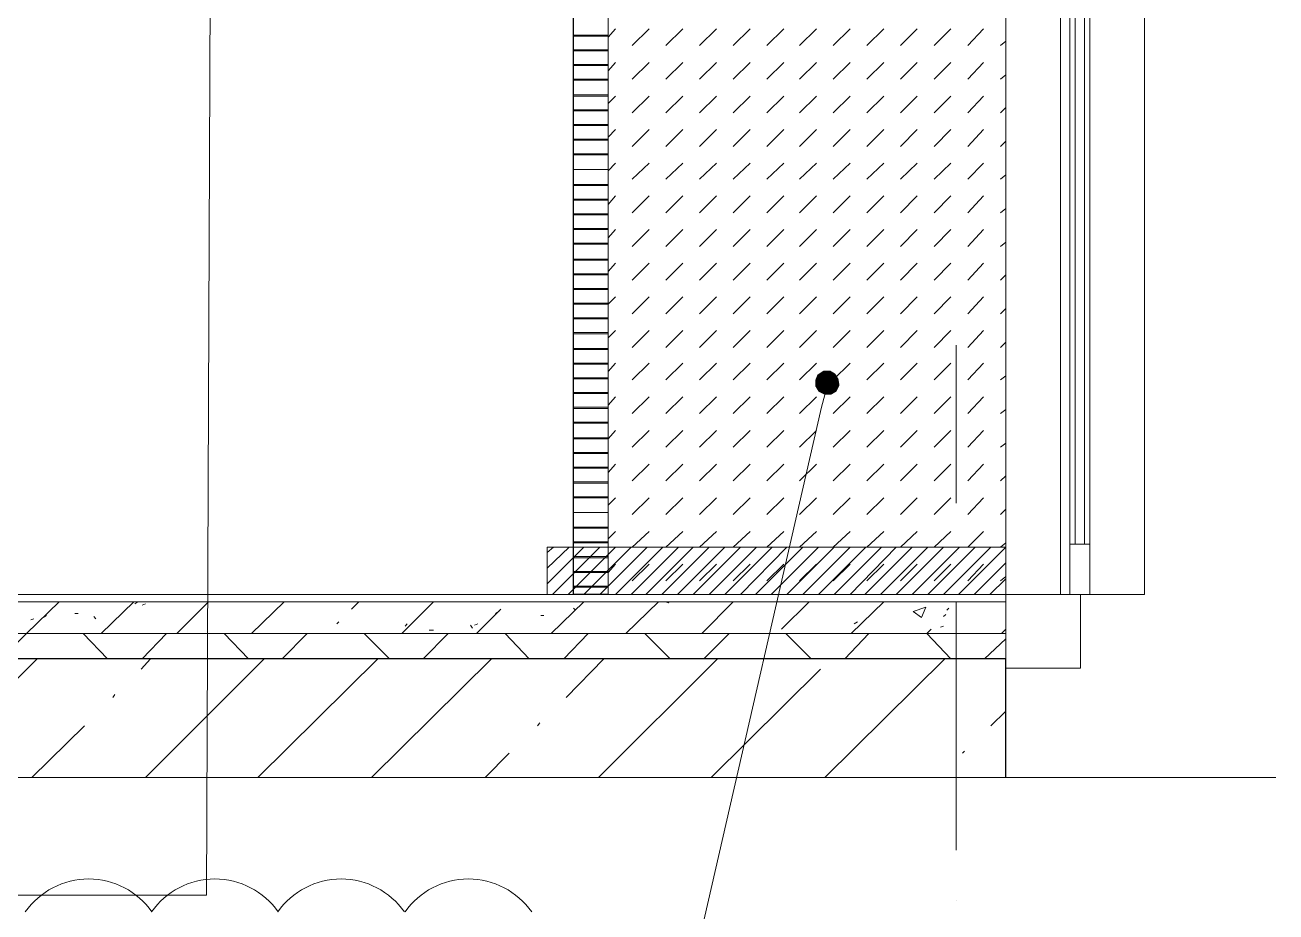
# Model space of a CAD drawing. Header units: millimetres. Extents: x -356862 to 418287, y 0 to 839748.
# Drawn here: x 350587 to 353105, y 792564 to 794350 of the extents above; entities that cross this region are included whole.
import ezdxf

# ---------------------------------------------------------------- set-up
doc = ezdxf.new("R2010")
doc.units = ezdxf.units.MM
doc.layers.add('PDF _Геометрия', color=7, linetype='Continuous', true_color=0xbababa)
doc.layers.add('PDF _Сплошная заливка', color=7, linetype='Continuous', true_color=0xf50000)

msp = doc.modelspace()

# ---------------------------------------------------------------- linework, layer by layer
at = {"layer": 'PDF _Геометрия', "color": 93, "lineweight": 5, "true_color": 0x5cb85c}
msp.add_lwpolyline([(351760.5187, 793203.4094), (351690.6598, 793203.4094), (351690.6598, 796675.1836), (351760.5187, 796675.1836)], close=True, dxfattribs=at)
at = {"layer": 'PDF _Геометрия', "color": 93, "lineweight": 30, "true_color": 0x5cb85c}
msp.add_lwpolyline([(351760.5187, 793203.4094), (351690.6598, 793203.4094), (351690.6598, 796675.1836), (351760.5187, 796675.1836)], dxfattribs=at)
at = {"layer": 'PDF _Геометрия', "color": 7, "lineweight": 18}
msp.add_lwpolyline([(351760.5187, 796675.1836), (351991.2647, 796675.1836), (351991.2647, 796505.8288), (352560.7203, 796505.8288), (352560.7203, 793203.4094), (351760.5187, 793203.4094)], close=True, dxfattribs=at)
at = {"layer": 'PDF _Геометрия', "color": 7, "lineweight": 9}
for points in [[(351760.5187, 796675.1836), (351760.5187, 793203.4094)], [(352560.7203, 793203.4094), (352560.7203, 795504.5183)], [(352461.2243, 793387.5828), (352461.2243, 793705.1232)], [(352461.2243, 793288.0869), (352461.2243, 793288.0869)], [(352461.2243, 792688.9941), (352461.2243, 793188.5909)], [(352461.2243, 792587.3812), (352461.2243, 792587.3812)]]:
    msp.add_lwpolyline(points, dxfattribs=at)
at = {"layer": 'PDF _Геометрия', "color": 252, "lineweight": 5, "true_color": 0x989898}
for points in [[(352840.1558, 796429.6191), (352840.1558, 795529.9215), (352840.1558, 793203.4094), (352730.0751, 793203.4094)], [(352670.8009, 793203.4094), (352560.7203, 793203.4094), (352560.7203, 795504.5183)]]:
    msp.add_lwpolyline(points, dxfattribs=at)
at = {"layer": 'PDF _Геометрия', "color": 251, "lineweight": 20, "true_color": 0x545454}
for points in [[(350966.6679, 796251.7965), (350966.6679, 796226.3933), (350951.8493, 792597.9659), (350858.7042, 792597.9659), (347547.8171, 792597.9659)], [(352196.6074, 793605.6272), (352190.2566, 793580.224), (351716.063, 791514.0949), (351625.0348, 791514.0949), (347916.1638, 791514.0949)]]:
    msp.add_lwpolyline(points, dxfattribs=at)
at = {"layer": 'PDF _Геометрия', "color": 254, "lineweight": 5, "true_color": 0xdcdcdc}
for points in [[(352689.8534, 793203.4094), (352670.8009, 793203.4094), (352670.8009, 795453.7119)], [(351760.5187, 794327.5022), (351690.6598, 794327.5022)], [(351760.5187, 794299.982), (351690.6598, 794299.982)], [(351760.5187, 794270.3449), (351690.6598, 794270.3449)], [(351760.5187, 794240.7078), (351690.6598, 794240.7078)], [(351760.5187, 794206.8369), (351690.6598, 794206.8369)], [(351760.5187, 794177.1998), (351690.6598, 794177.1998)], [(351760.5187, 794147.5627), (351690.6598, 794147.5627)], [(351760.5187, 794120.0425), (351690.6598, 794120.0425)], [(351760.5187, 794090.4054), (351690.6598, 794090.4054)], [(351760.5187, 794058.6514), (351690.6598, 794058.6514)], [(351760.5187, 794026.8974), (351690.6598, 794026.8974)], [(351760.5187, 793997.2603), (351690.6598, 793997.2603)], [(351760.5187, 793969.7401), (351690.6598, 793969.7401)], [(351760.5187, 793940.103), (351690.6598, 793940.103)], [(351760.5187, 793910.4659), (351690.6598, 793910.4659)], [(351760.5187, 793876.5949), (351690.6598, 793876.5949)], [(351760.5187, 793846.9578), (351690.6598, 793846.9578)], [(351760.5187, 793817.3207), (351690.6598, 793817.3207)], [(351760.5187, 793789.8006), (351690.6598, 793789.8006)], [(351760.5187, 793760.1635), (351690.6598, 793760.1635)], [(351760.5187, 793730.5264), (351690.6598, 793730.5264)], [(351760.5187, 793696.6554), (351690.6598, 793696.6554)], [(351760.5187, 793667.0183), (351690.6598, 793667.0183)], [(351760.5187, 793637.3812), (351690.6598, 793637.3812)], [(351760.5187, 793609.8611), (351690.6598, 793609.8611)], [(351760.5187, 793580.224), (351690.6598, 793580.224)], [(351760.5187, 793550.5869), (351690.6598, 793550.5869)], [(351760.5187, 793516.7159), (351690.6598, 793516.7159)], [(351760.5187, 793487.0788), (351690.6598, 793487.0788)], [(351760.5187, 793457.4417), (351690.6598, 793457.4417)], [(351760.5187, 793429.9215), (351690.6598, 793429.9215)], [(351760.5187, 793400.2844), (351690.6598, 793400.2844)], [(351760.5187, 793368.5304), (351690.6598, 793368.5304)], [(351760.5187, 793336.7764), (351690.6598, 793336.7764)], [(351760.5187, 793307.1393), (351690.6598, 793307.1393)], [(351760.5187, 793279.6191), (351690.6598, 793279.6191)], [(351760.5187, 793249.982), (351690.6598, 793249.982)], [(351760.5187, 793220.3449), (351690.6598, 793220.3449)]]:
    msp.add_lwpolyline(points, dxfattribs=at)
at = {"layer": 'PDF _Геометрия', "color": 7, "lineweight": 5}
for points in [[(352689.8534, 793305.0224), (352689.8534, 795354.2159)], [(352730.0751, 795354.2159), (352730.0751, 793305.0224)], [(352560.7203, 793074.2764), (352560.7203, 793203.4094), (340221.1034, 793203.4094)], [(352560.7203, 793188.5909), (340221.1034, 793188.5909)], [(352711.0227, 793203.4094), (352711.0227, 793055.224), (352560.7203, 793055.224)], [(352560.7203, 793125.0828), (340221.1034, 793125.0828)], [(353104.7727, 792835.0627), (353017.9784, 792835.0627), (346692.5751, 792835.0627), (346656.5872, 792979.0143), (346582.4945, 792688.9941), (346546.5066, 792835.0627), (340221.1034, 792835.0627), (340134.309, 792835.0627)]]:
    msp.add_lwpolyline(points, dxfattribs=at)
at = {"layer": 'PDF _Геометрия', "color": 171, "lineweight": 5, "true_color": 0x8080ff}
msp.add_lwpolyline([(352700.438, 795354.2159), (352700.438, 793305.0224), (352719.4905, 793305.0224), (352719.4905, 795354.2159)], close=True, dxfattribs=at)
at = {"layer": 'PDF _Геометрия', "color": 254, "lineweight": 5, "true_color": 0xdcdcdc}
for points in [[(351690.6598, 794329.6191), (351760.5187, 794329.6191)], [(351690.6598, 794297.8651), (351760.5187, 794297.8651)], [(351690.6598, 794268.228), (351760.5187, 794268.228)], [(351690.6598, 794238.5909), (351760.5187, 794238.5909)], [(351690.6598, 794208.9538), (351760.5187, 794208.9538)], [(351690.6598, 794179.3167), (351760.5187, 794179.3167)], [(351690.6598, 794149.6796), (351760.5187, 794149.6796)], [(351690.6598, 794117.9256), (351760.5187, 794117.9256)], [(351690.6598, 794088.2885), (351760.5187, 794088.2885)], [(351690.6598, 794058.6514), (351760.5187, 794058.6514)], [(351690.6598, 794029.0143), (351760.5187, 794029.0143)], [(351690.6598, 793999.3772), (351760.5187, 793999.3772)], [(351690.6598, 793967.6232), (351760.5187, 793967.6232)], [(351690.6598, 793937.9861), (351760.5187, 793937.9861)], [(351690.6598, 793908.349), (351760.5187, 793908.349)], [(351690.6598, 793878.7119), (351760.5187, 793878.7119)], [(351690.6598, 793849.0748), (351760.5187, 793849.0748)], [(351690.6598, 793819.4377), (351760.5187, 793819.4377)], [(351690.6598, 793787.6836), (351760.5187, 793787.6836)], [(351690.6598, 793758.0465), (351760.5187, 793758.0465)], [(351690.6598, 793728.4094), (351760.5187, 793728.4094)], [(351690.6598, 793698.7724), (351760.5187, 793698.7724)], [(351690.6598, 793669.1353), (351760.5187, 793669.1353)], [(351690.6598, 793639.4982), (351760.5187, 793639.4982)], [(351690.6598, 793607.7441), (351760.5187, 793607.7441)], [(351690.6598, 793578.107), (351760.5187, 793578.107)], [(351690.6598, 793548.4699), (351760.5187, 793548.4699)], [(351690.6598, 793518.8328), (351760.5187, 793518.8328)], [(351690.6598, 793489.1957), (351760.5187, 793489.1957)], [(351690.6598, 793459.5586), (351760.5187, 793459.5586)], [(351690.6598, 793427.8046), (351760.5187, 793427.8046)], [(351690.6598, 793398.1675), (351760.5187, 793398.1675)], [(351690.6598, 793368.5304), (351760.5187, 793368.5304)], [(351690.6598, 793338.8933), (351760.5187, 793338.8933)], [(351690.6598, 793309.2562), (351760.5187, 793309.2562)], [(351690.6598, 793277.5022), (351760.5187, 793277.5022)], [(351690.6598, 793247.8651), (351760.5187, 793247.8651)], [(351690.6598, 793218.228), (351760.5187, 793218.228)]]:
    msp.add_lwpolyline(points, close=True, dxfattribs=at)
at = {"layer": 'PDF _Геометрия', "lineweight": 18}
for points in [[(351760.5187, 794325.3853), (351775.3372, 794342.3207)], [(351809.2082, 794308.4498), (351843.0792, 794342.3207)], [(351876.9501, 794308.4498), (351910.8211, 794342.3207)], [(351944.6921, 794308.4498), (351978.563, 794342.3207)], [(352012.434, 794308.4498), (352046.305, 794342.3207)], [(352080.1759, 794308.4498), (352114.0469, 794342.3207)], [(352145.8009, 794308.4498), (352179.6719, 794342.3207)], [(352213.5429, 794308.4498), (352247.4138, 794342.3207)], [(352281.2848, 794308.4498), (352315.1558, 794342.3207)], [(352349.0268, 794308.4498), (352382.8977, 794342.3207)], [(352416.7687, 794308.4498), (352450.6397, 794342.3207)], [(352484.5106, 794308.4498), (352516.2647, 794342.3207)], [(352550.1356, 794308.4498), (352560.7203, 794316.9175)], [(351760.5187, 794257.6433), (351775.3372, 794274.5788)], [(351809.2082, 794240.7078), (351843.0792, 794274.5788)], [(351876.9501, 794240.7078), (351910.8211, 794274.5788)], [(351944.6921, 794240.7078), (351978.563, 794274.5788)], [(352012.434, 794240.7078), (352046.305, 794274.5788)], [(352080.1759, 794240.7078), (352114.0469, 794274.5788)], [(352145.8009, 794240.7078), (352179.6719, 794274.5788)], [(352213.5429, 794240.7078), (352247.4138, 794274.5788)], [(352281.2848, 794240.7078), (352315.1558, 794274.5788)], [(352349.0268, 794240.7078), (352382.8977, 794274.5788)], [(352416.7687, 794240.7078), (352450.6397, 794274.5788)], [(352484.5106, 794240.7078), (352516.2647, 794274.5788)], [(352550.1356, 794240.7078), (352560.7203, 794249.1756)], [(351760.5187, 794192.0183), (351775.3372, 794206.8369)], [(351809.2082, 794172.9659), (351843.0792, 794206.8369)], [(351876.9501, 794172.9659), (351910.8211, 794206.8369)], [(351944.6921, 794172.9659), (351978.563, 794206.8369)], [(352012.434, 794172.9659), (352046.305, 794206.8369)], [(352080.1759, 794172.9659), (352114.0469, 794206.8369)], [(352145.8009, 794172.9659), (352179.6719, 794206.8369)], [(352213.5429, 794172.9659), (352247.4138, 794206.8369)], [(352281.2848, 794172.9659), (352315.1558, 794206.8369)], [(352349.0268, 794172.9659), (352382.8977, 794206.8369)], [(352416.7687, 794172.9659), (352450.6397, 794206.8369)], [(352484.5106, 794172.9659), (352516.2647, 794206.8369)], [(352550.1356, 794172.9659), (352560.7203, 794183.5506)], [(351760.5187, 794124.2764), (351775.3372, 794139.0949)], [(351809.2082, 794105.224), (351843.0792, 794139.0949)], [(351876.9501, 794105.224), (351910.8211, 794139.0949)], [(351944.6921, 794105.224), (351978.563, 794139.0949)], [(352012.434, 794105.224), (352046.305, 794139.0949)], [(352080.1759, 794105.224), (352114.0469, 794139.0949)], [(352145.8009, 794105.224), (352179.6719, 794139.0949)], [(352213.5429, 794105.224), (352247.4138, 794139.0949)], [(352281.2848, 794105.224), (352315.1558, 794139.0949)], [(352349.0268, 794105.224), (352382.8977, 794139.0949)], [(352416.7687, 794105.224), (352450.6397, 794139.0949)], [(352484.5106, 794105.224), (352516.2647, 794139.0949)], [(352550.1356, 794105.224), (352560.7203, 794115.8086)], [(351760.5187, 794056.5344), (351775.3372, 794071.353)], [(351809.2082, 794039.599), (351843.0792, 794071.353)], [(351876.9501, 794039.599), (351910.8211, 794071.353)], [(351944.6921, 794039.599), (351978.563, 794071.353)], [(352012.434, 794039.599), (352046.305, 794071.353)], [(352080.1759, 794039.599), (352114.0469, 794071.353)], [(352145.8009, 794039.599), (352179.6719, 794071.353)], [(352213.5429, 794039.599), (352247.4138, 794071.353)], [(352281.2848, 794039.599), (352315.1558, 794071.353)], [(352349.0268, 794039.599), (352382.8977, 794071.353)], [(352416.7687, 794039.599), (352450.6397, 794071.353)], [(352484.5106, 794039.599), (352516.2647, 794071.353)], [(352550.1356, 794039.599), (352560.7203, 794048.0667)], [(351760.5187, 793988.7925), (351775.3372, 794005.728)], [(351809.2082, 793971.857), (351843.0792, 794005.728)], [(351876.9501, 793971.857), (351910.8211, 794005.728)], [(351944.6921, 793971.857), (351978.563, 794005.728)], [(352012.434, 793971.857), (352046.305, 794005.728)], [(352080.1759, 793971.857), (352114.0469, 794005.728)], [(352145.8009, 793971.857), (352179.6719, 794005.728)], [(352213.5429, 793971.857), (352247.4138, 794005.728)], [(352281.2848, 793971.857), (352315.1558, 794005.728)], [(352349.0268, 793971.857), (352382.8977, 794005.728)], [(352416.7687, 793971.857), (352450.6397, 794005.728)], [(352484.5106, 793971.857), (352516.2647, 794005.728)], [(352550.1356, 793971.857), (352560.7203, 793980.3248)], [(351760.5187, 793921.0506), (351775.3372, 793937.9861)], [(351809.2082, 793904.1151), (351843.0792, 793937.9861)], [(351876.9501, 793904.1151), (351910.8211, 793937.9861)], [(351944.6921, 793904.1151), (351978.563, 793937.9861)], [(352012.434, 793904.1151), (352046.305, 793937.9861)], [(352080.1759, 793904.1151), (352114.0469, 793937.9861)], [(352145.8009, 793904.1151), (352179.6719, 793937.9861)], [(352213.5429, 793904.1151), (352247.4138, 793937.9861)], [(352281.2848, 793904.1151), (352315.1558, 793937.9861)], [(352349.0268, 793904.1151), (352382.8977, 793937.9861)], [(352416.7687, 793904.1151), (352450.6397, 793937.9861)], [(352484.5106, 793904.1151), (352516.2647, 793937.9861)], [(352550.1356, 793904.1151), (352560.7203, 793912.5828)], [(351760.5187, 793853.3086), (351775.3372, 793870.2441)], [(351809.2082, 793836.3732), (351843.0792, 793870.2441)], [(351876.9501, 793836.3732), (351910.8211, 793870.2441)], [(351944.6921, 793836.3732), (351978.563, 793870.2441)], [(352012.434, 793836.3732), (352046.305, 793870.2441)], [(352080.1759, 793836.3732), (352114.0469, 793870.2441)], [(352145.8009, 793836.3732), (352179.6719, 793870.2441)], [(352213.5429, 793836.3732), (352247.4138, 793870.2441)], [(352281.2848, 793836.3732), (352315.1558, 793870.2441)], [(352349.0268, 793836.3732), (352382.8977, 793870.2441)], [(352416.7687, 793836.3732), (352450.6397, 793870.2441)], [(352484.5106, 793836.3732), (352516.2647, 793870.2441)], [(352550.1356, 793836.3732), (352560.7203, 793846.9578)], [(351760.5187, 793787.6836), (351775.3372, 793802.5022)], [(351809.2082, 793768.6312), (351843.0792, 793802.5022)], [(351876.9501, 793768.6312), (351910.8211, 793802.5022)], [(351944.6921, 793768.6312), (351978.563, 793802.5022)], [(352012.434, 793768.6312), (352046.305, 793802.5022)], [(352080.1759, 793768.6312), (352114.0469, 793802.5022)], [(352145.8009, 793768.6312), (352179.6719, 793802.5022)], [(352213.5429, 793768.6312), (352247.4138, 793802.5022)], [(352281.2848, 793768.6312), (352315.1558, 793802.5022)], [(352349.0268, 793768.6312), (352382.8977, 793802.5022)], [(352416.7687, 793768.6312), (352450.6397, 793802.5022)], [(352484.5106, 793768.6312), (352516.2647, 793802.5022)], [(352550.1356, 793768.6312), (352560.7203, 793779.2159)], [(351760.5187, 793719.9417), (351775.3372, 793734.7603)], [(351809.2082, 793700.8893), (351843.0792, 793734.7603)], [(351876.9501, 793700.8893), (351910.8211, 793734.7603)], [(351944.6921, 793700.8893), (351978.563, 793734.7603)], [(352012.434, 793700.8893), (352046.305, 793734.7603)], [(352080.1759, 793700.8893), (352114.0469, 793734.7603)], [(352145.8009, 793700.8893), (352179.6719, 793734.7603)], [(352213.5429, 793700.8893), (352247.4138, 793734.7603)], [(352281.2848, 793700.8893), (352315.1558, 793734.7603)], [(352349.0268, 793700.8893), (352382.8977, 793734.7603)], [(352416.7687, 793700.8893), (352450.6397, 793734.7603)], [(352484.5106, 793700.8893), (352516.2647, 793734.7603)], [(352550.1356, 793700.8893), (352560.7203, 793711.474)], [(351760.5187, 793652.1998), (351775.3372, 793669.1353)], [(351809.2082, 793635.2643), (351843.0792, 793669.1353)], [(351876.9501, 793635.2643), (351910.8211, 793669.1353)], [(351944.6921, 793635.2643), (351978.563, 793669.1353)], [(352012.434, 793635.2643), (352046.305, 793669.1353)], [(352080.1759, 793635.2643), (352114.0469, 793669.1353)], [(352145.8009, 793635.2643), (352179.6719, 793669.1353)], [(352213.5429, 793635.2643), (352247.4138, 793669.1353)], [(352281.2848, 793635.2643), (352315.1558, 793669.1353)], [(352349.0268, 793635.2643), (352382.8977, 793669.1353)], [(352416.7687, 793635.2643), (352450.6397, 793669.1353)], [(352484.5106, 793635.2643), (352516.2647, 793669.1353)], [(352550.1356, 793635.2643), (352560.7203, 793643.732)], [(351760.5187, 793584.4578), (351775.3372, 793601.3933)], [(351809.2082, 793567.5224), (351843.0792, 793601.3933)], [(351876.9501, 793567.5224), (351910.8211, 793601.3933)], [(351944.6921, 793567.5224), (351978.563, 793601.3933)], [(352012.434, 793567.5224), (352046.305, 793601.3933)], [(352080.1759, 793567.5224), (352114.0469, 793601.3933)], [(352145.8009, 793567.5224), (352179.6719, 793601.3933)], [(352213.5429, 793567.5224), (352247.4138, 793601.3933)], [(352281.2848, 793567.5224), (352315.1558, 793601.3933)], [(352349.0268, 793567.5224), (352382.8977, 793601.3933)], [(352416.7687, 793567.5224), (352450.6397, 793601.3933)], [(352484.5106, 793567.5224), (352516.2647, 793601.3933)], [(352550.1356, 793567.5224), (352560.7203, 793575.9901)], [(351760.5187, 793516.7159), (351775.3372, 793533.6514)], [(351809.2082, 793499.7804), (351843.0792, 793533.6514)], [(351876.9501, 793499.7804), (351910.8211, 793533.6514)], [(351944.6921, 793499.7804), (351978.563, 793533.6514)], [(352012.434, 793499.7804), (352046.305, 793533.6514)], [(352080.1759, 793499.7804), (352114.0469, 793533.6514)], [(352145.8009, 793499.7804), (352179.6719, 793533.6514)], [(352213.5429, 793499.7804), (352247.4138, 793533.6514)], [(352281.2848, 793499.7804), (352315.1558, 793533.6514)], [(352349.0268, 793499.7804), (352382.8977, 793533.6514)], [(352416.7687, 793499.7804), (352450.6397, 793533.6514)], [(352484.5106, 793499.7804), (352516.2647, 793533.6514)], [(352550.1356, 793499.7804), (352560.7203, 793508.2482)], [(351760.5187, 793448.974), (351775.3372, 793465.9094)], [(351809.2082, 793432.0385), (351843.0792, 793465.9094)], [(351876.9501, 793432.0385), (351910.8211, 793465.9094)], [(351944.6921, 793432.0385), (351978.563, 793465.9094)], [(352012.434, 793432.0385), (352046.305, 793465.9094)], [(352080.1759, 793432.0385), (352114.0469, 793465.9094)], [(352145.8009, 793432.0385), (352179.6719, 793465.9094)], [(352213.5429, 793432.0385), (352247.4138, 793465.9094)], [(352281.2848, 793432.0385), (352315.1558, 793465.9094)], [(352349.0268, 793432.0385), (352382.8977, 793465.9094)], [(352416.7687, 793432.0385), (352450.6397, 793465.9094)], [(352484.5106, 793432.0385), (352516.2647, 793465.9094)], [(352550.1356, 793432.0385), (352560.7203, 793442.6232)], [(351760.5187, 793383.349), (351775.3372, 793398.1675)], [(351809.2082, 793364.2965), (351843.0792, 793398.1675)], [(351876.9501, 793364.2965), (351910.8211, 793398.1675)], [(351944.6921, 793364.2965), (351978.563, 793398.1675)], [(352012.434, 793364.2965), (352046.305, 793398.1675)], [(352080.1759, 793364.2965), (352114.0469, 793398.1675)], [(352145.8009, 793364.2965), (352179.6719, 793398.1675)], [(352213.5429, 793364.2965), (352247.4138, 793398.1675)], [(352281.2848, 793364.2965), (352315.1558, 793398.1675)], [(352349.0268, 793364.2965), (352382.8977, 793398.1675)], [(352416.7687, 793364.2965), (352450.6397, 793398.1675)], [(352484.5106, 793364.2965), (352516.2647, 793398.1675)], [(352550.1356, 793364.2965), (352560.7203, 793374.8812)], [(351760.5187, 793315.607), (351775.3372, 793330.4256)], [(351809.2082, 793298.6715), (351843.0792, 793330.4256)], [(351876.9501, 793298.6715), (351910.8211, 793330.4256)], [(351944.6921, 793298.6715), (351978.563, 793330.4256)], [(352012.434, 793298.6715), (352046.305, 793330.4256)], [(352080.1759, 793298.6715), (352114.0469, 793330.4256)], [(352145.8009, 793298.6715), (352179.6719, 793330.4256)], [(352213.5429, 793298.6715), (352247.4138, 793330.4256)], [(352281.2848, 793298.6715), (352315.1558, 793330.4256)], [(352349.0268, 793298.6715), (352382.8977, 793330.4256)], [(352416.7687, 793298.6715), (352450.6397, 793330.4256)], [(352484.5106, 793298.6715), (352516.2647, 793330.4256)], [(352550.1356, 793298.6715), (352560.7203, 793307.1393)], [(351760.5187, 793247.8651), (351775.3372, 793264.8006)], [(351809.2082, 793230.9296), (351843.0792, 793264.8006)], [(351876.9501, 793230.9296), (351910.8211, 793264.8006)], [(351944.6921, 793230.9296), (351978.563, 793264.8006)], [(352012.434, 793230.9296), (352046.305, 793264.8006)], [(352080.1759, 793230.9296), (352114.0469, 793264.8006)], [(352145.8009, 793230.9296), (352179.6719, 793264.8006)], [(352213.5429, 793230.9296), (352247.4138, 793264.8006)], [(352281.2848, 793230.9296), (352315.1558, 793264.8006)], [(352349.0268, 793230.9296), (352382.8977, 793264.8006)], [(352416.7687, 793230.9296), (352450.6397, 793264.8006)], [(352484.5106, 793230.9296), (352516.2647, 793264.8006)], [(352550.1356, 793230.9296), (352560.7203, 793239.3974)]]:
    msp.add_lwpolyline(points, dxfattribs=at)
at = {"layer": 'PDF _Геометрия', "color": 84, "lineweight": 20, "true_color": 0x269900}
for points in [[(351637.7364, 793288.0869), (351650.438, 793298.6715)], [(351637.7364, 793256.3328), (351682.1921, 793298.6715)], [(351637.7364, 793224.5788), (351711.8292, 793298.6715)], [(351648.3211, 793203.4094), (351743.5832, 793298.6715)], [(351680.0751, 793203.4094), (351775.3372, 793298.6715)], [(351711.8292, 793203.4094), (351807.0913, 793298.6715)], [(351743.5832, 793203.4094), (351838.8453, 793298.6715)], [(351775.3372, 793203.4094), (351870.5993, 793298.6715)], [(351807.0913, 793203.4094), (351902.3534, 793298.6715)], [(351836.7284, 793203.4094), (351931.9905, 793298.6715)], [(351868.4824, 793203.4094), (351963.7445, 793298.6715)], [(351900.2364, 793203.4094), (351995.4985, 793298.6715)], [(351931.9905, 793203.4094), (352027.2526, 793298.6715)], [(351963.7445, 793203.4094), (352059.0066, 793298.6715)], [(351995.4985, 793203.4094), (352090.7606, 793298.6715)], [(352027.2526, 793203.4094), (352120.3977, 793298.6715)], [(352056.8897, 793203.4094), (352152.1518, 793298.6715)], [(352088.6437, 793203.4094), (352183.9058, 793298.6715)], [(352120.3977, 793203.4094), (352215.6598, 793298.6715)], [(352152.1518, 793203.4094), (352247.4138, 793298.6715)], [(352183.9058, 793203.4094), (352279.1679, 793298.6715)], [(352215.6598, 793203.4094), (352310.9219, 793298.6715)], [(352247.4138, 793203.4094), (352340.559, 793298.6715)], [(352277.0509, 793203.4094), (352372.313, 793298.6715)], [(352308.805, 793203.4094), (352404.0671, 793298.6715)], [(352340.559, 793203.4094), (352435.8211, 793298.6715)], [(352372.313, 793203.4094), (352467.5751, 793298.6715)], [(352404.0671, 793203.4094), (352499.3292, 793298.6715)], [(352435.8211, 793203.4094), (352531.0832, 793298.6715)], [(352465.4582, 793203.4094), (352560.7203, 793298.6715)], [(352497.2122, 793203.4094), (352560.7203, 793266.9175)], [(352528.9663, 793203.4094), (352560.7203, 793235.1635)]]:
    msp.add_lwpolyline(points, dxfattribs=at)
msp.add_lwpolyline([(351637.7364, 793203.4094), (352560.7203, 793203.4094), (352560.7203, 793298.6715), (351637.7364, 793298.6715)], close=True, dxfattribs=at)
at = {"layer": 'PDF _Геометрия', "color": 7, "lineweight": 9}
msp.add_lwpolyline([(352689.8534, 793305.0224), (352689.8534, 793203.4094), (352730.0751, 793203.4094), (352730.0751, 793305.0224)], close=True, dxfattribs=at)
at = {"layer": 'PDF _Геометрия', "color": 8, "lineweight": 9, "true_color": 0x808080}
for points in [[(350539.0469, 793074.2764), (350589.8534, 793125.0828), (350655.4784, 793188.5909)], [(350740.1558, 793125.0828), (350805.7808, 793188.5909)], [(350807.8977, 793184.357), (350814.2485, 793188.5909)], [(350892.5751, 793125.0828), (350956.0832, 793188.5909)], [(351042.8776, 793125.0828), (351108.5026, 793188.5909)], [(351243.9864, 793173.7724), (351258.805, 793188.5909)], [(351345.5993, 793125.0828), (351409.1074, 793188.5909)], [(351646.2042, 793125.0828), (351711.8292, 793188.5909)], [(351713.9461, 793188.5909), (351713.9461, 793188.5909)], [(351796.5066, 793125.0828), (351862.1316, 793188.5909)], [(351876.9501, 793188.5909), (351881.184, 793186.474), (351883.3009, 793188.5909)], [(351948.9259, 793125.0828), (352012.434, 793188.5909)], [(352109.813, 793133.5506), (352164.8534, 793188.5909)], [(352249.5308, 793125.0828), (352315.1558, 793188.5909)], [(352465.4582, 793188.5909), (352465.4582, 793188.5909)], [(350687.2324, 793165.3046), (350693.5832, 793165.3046)], [(350822.7163, 793182.2401), (350829.0671, 793184.357)], [(351495.9018, 793125.0828), (351544.5913, 793173.7724)], [(351534.0066, 793165.3046), (351540.3574, 793169.5385)], [(351690.6598, 793175.8893), (351694.8937, 793171.6554)], [(352435.8211, 793158.9538), (352440.055, 793163.1877)], [(352442.1719, 793171.6554), (352446.4058, 793175.8893)], [(350598.3211, 793152.603), (350604.6719, 793154.7199)], [(350623.7243, 793156.8369), (350630.0751, 793161.0707)], [(350725.3372, 793158.9538), (350729.5711, 793154.7199)], [(351214.3493, 793144.1353), (351218.5832, 793148.3691)], [(351351.9501, 793139.9014), (351356.184, 793144.1353)], [(351483.2001, 793142.0183), (351487.434, 793135.6675)], [(351491.6679, 793142.0183), (351498.0187, 793144.1353)], [(351625.0348, 793161.0707), (351631.3856, 793161.0707)], [(352255.8816, 793144.1353), (352262.2324, 793148.3691)], [(352429.4703, 793137.7844), (352435.8211, 793139.9014)], [(350752.8574, 793074.2764), (350704.1679, 793125.0828)], [(350822.7163, 793074.2764), (350871.4058, 793125.0828)], [(351036.5268, 793074.2764), (350987.8372, 793125.0828)], [(351104.2687, 793074.2764), (351155.0751, 793125.0828)], [(351320.1961, 793074.2764), (351269.3897, 793125.0828)], [(351387.938, 793074.2764), (351438.7445, 793125.0828)], [(351400.6397, 793131.4336), (351409.1074, 793131.4336)], [(351601.7485, 793074.2764), (351553.059, 793125.0828)], [(351671.6074, 793074.2764), (351720.2969, 793125.0828)], [(351885.4179, 793074.2764), (351834.6114, 793125.0828)], [(351953.1598, 793074.2764), (352003.9663, 793125.0828)], [(352080.1759, 793125.0828), (352082.2929, 793125.0828)], [(352169.0872, 793074.2764), (352118.2808, 793125.0828)], [(352236.8292, 793074.2764), (352285.5187, 793125.0828)], [(352450.6397, 793074.2764), (352401.9501, 793125.0828), (352410.4179, 793133.5506)], [(352518.3816, 793074.2764), (352560.7203, 793114.4982)], [(352552.2526, 793125.0828), (352560.7203, 793133.5506)], [(350371.809, 792835.0627), (350611.0227, 793074.2764)], [(350820.5993, 793053.107), (350839.6518, 793074.2764)], [(350829.0671, 792835.0627), (351068.2808, 793074.2764)], [(351055.5792, 792835.0627), (351296.9098, 793074.2764)], [(351284.2082, 792835.0627), (351525.5388, 793074.2764)], [(351675.8413, 792995.9498), (351752.0509, 793074.2764)], [(351741.4663, 792835.0627), (351980.68, 793074.2764)], [(352196.6074, 792835.0627), (352437.938, 793074.2764)], [(351967.9784, 792835.0627), (352188.1397, 793053.107)], [(350763.4421, 792995.9498), (350767.6759, 793002.3006)], [(352531.0832, 792938.7925), (352560.7203, 792968.4296)], [(350600.438, 792835.0627), (350706.2848, 792938.7925)], [(351618.684, 792938.7925), (351622.9179, 792945.1433)], [(352473.9259, 792883.7522), (352478.1598, 792887.9861)], [(351512.8372, 792835.0627), (351561.5268, 792883.7522)]]:
    msp.add_lwpolyline(points, dxfattribs=at)
msp.add_lwpolyline([(352399.8332, 793178.0062), (352374.43, 793169.5385), (352391.3655, 793156.8369)], close=True, dxfattribs=at)
at = {"layer": 'PDF _Геометрия', "color": 7, "lineweight": 30}
msp.add_lwpolyline([(352560.7203, 792835.0627), (352560.7203, 793074.2764), (340221.1034, 793074.2764)], dxfattribs=at)
at = {"layer": 'PDF _Геометрия', "color": 1, "lineweight": 20}
for centre in [(350714.9571, 792475.1923), (350968.998, 792475.1923), (351223.0432, 792475.1923), (351479.2032, 792475.1923)]:
    msp.add_arc(centre, 155.5948, 35.0024396, 144.9975604, dxfattribs=at)
at = {"layer": 'PDF _Сплошная заливка', "color": 251, "true_color": 0x545454, "transparency": 33554559}
for points in [[(352200.8413, 793628.9135), (352181.7888, 793645.849), (352177.555, 793635.2643)], [(352194.4905, 793654.3167), (352200.8413, 793628.9135), (352181.7888, 793645.849)], [(352207.1921, 793654.3167), (352194.4905, 793654.3167), (352200.8413, 793628.9135)], [(352200.8413, 793628.9135), (352217.7768, 793647.9659), (352207.1921, 793654.3167)], [(352224.1276, 793637.3812), (352200.8413, 793628.9135), (352217.7768, 793647.9659)], [(352177.555, 793635.2643), (352177.555, 793622.5627), (352200.8413, 793628.9135)], [(352177.555, 793622.5627), (352200.8413, 793628.9135), (352183.9058, 793611.978)], [(352200.8413, 793628.9135), (352183.9058, 793611.978), (352196.6074, 793605.6272)], [(352196.6074, 793605.6272), (352209.309, 793605.6272), (352200.8413, 793628.9135)], [(352226.2445, 793624.6796), (352224.1276, 793637.3812), (352200.8413, 793628.9135)], [(352209.309, 793605.6272), (352200.8413, 793628.9135), (352219.8937, 793611.978)], [(352200.8413, 793628.9135), (352219.8937, 793611.978), (352226.2445, 793624.6796)]]:
    msp.add_solid(points, dxfattribs=at)

doc.saveas('drawing.dxf')
